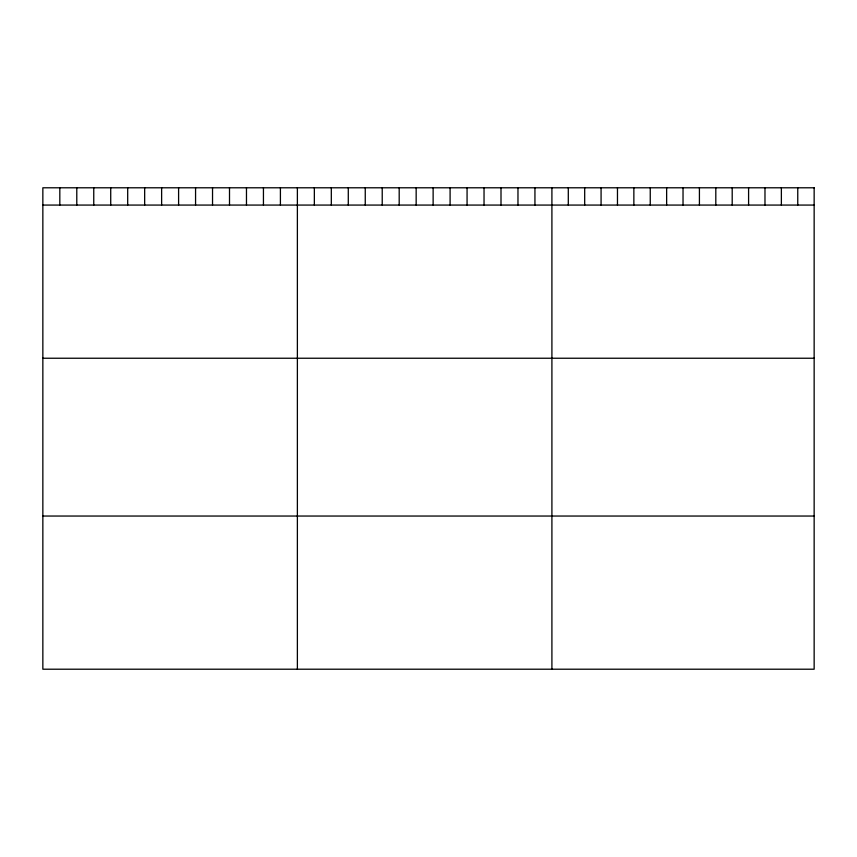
<?xml version="1.0" encoding="UTF-8"?>
<svg xmlns="http://www.w3.org/2000/svg" width="857" height="857" viewBox="0 0 857 857"><rect width="100%" height="100%" fill="white"/><g stroke="black" fill="none" stroke-linecap="round" stroke-linejoin="round"><path stroke-width="1.29" d="M42.85 205.069L814.15 205.069M42.85 358.237L814.15 358.237M42.85 516.043L814.15 516.043M797.76 187.79L797.76 205.069M781.37 187.79L781.37 205.069M764.98 187.79L764.98 205.069M748.589 187.79L748.589 205.069M732.199 187.79L732.199 205.069M715.809 187.79L715.809 205.069M699.419 187.79L699.419 205.069M683.029 187.79L683.029 205.069M666.639 187.79L666.639 205.069M650.249 187.79L650.249 205.069M633.859 187.79L633.859 205.069M617.468 187.79L617.468 205.069M601.078 187.79L601.078 205.069M584.688 187.79L584.688 205.069M568.298 187.79L568.298 205.069M551.908 187.79L551.908 669.21M534.939 187.79L534.939 205.069M517.971 187.79L517.971 205.069M501.002 187.79L501.002 205.069M484.034 187.79L484.034 205.069M467.065 187.79L467.065 205.069M450.096 187.79L450.096 205.069M433.128 187.79L433.128 205.069M416.159 187.79L416.159 205.069M399.191 187.79L399.191 205.069M382.222 187.79L382.222 205.069M365.253 187.79L365.253 205.069M348.285 187.79L348.285 205.069M331.316 187.79L331.316 205.069M314.348 187.79L314.348 205.069M297.379 187.79L297.379 669.21M280.41 187.79L280.41 205.069M263.442 187.79L263.442 205.069M246.473 187.79L246.473 205.069M229.505 187.79L229.505 205.069M212.536 187.79L212.536 205.069M195.567 187.79L195.567 205.069M178.599 187.79L178.599 205.069M161.63 187.79L161.63 205.069M144.662 187.79L144.662 205.069M127.693 187.79L127.693 205.069M110.724 187.79L110.724 205.069M93.756 187.79L93.756 205.069M76.787 187.79L76.787 205.069M59.819 187.79L59.819 205.069M814.15 187.79L42.85 187.79L42.85 669.21L814.15 669.21L814.15 187.79"/></g></svg>
